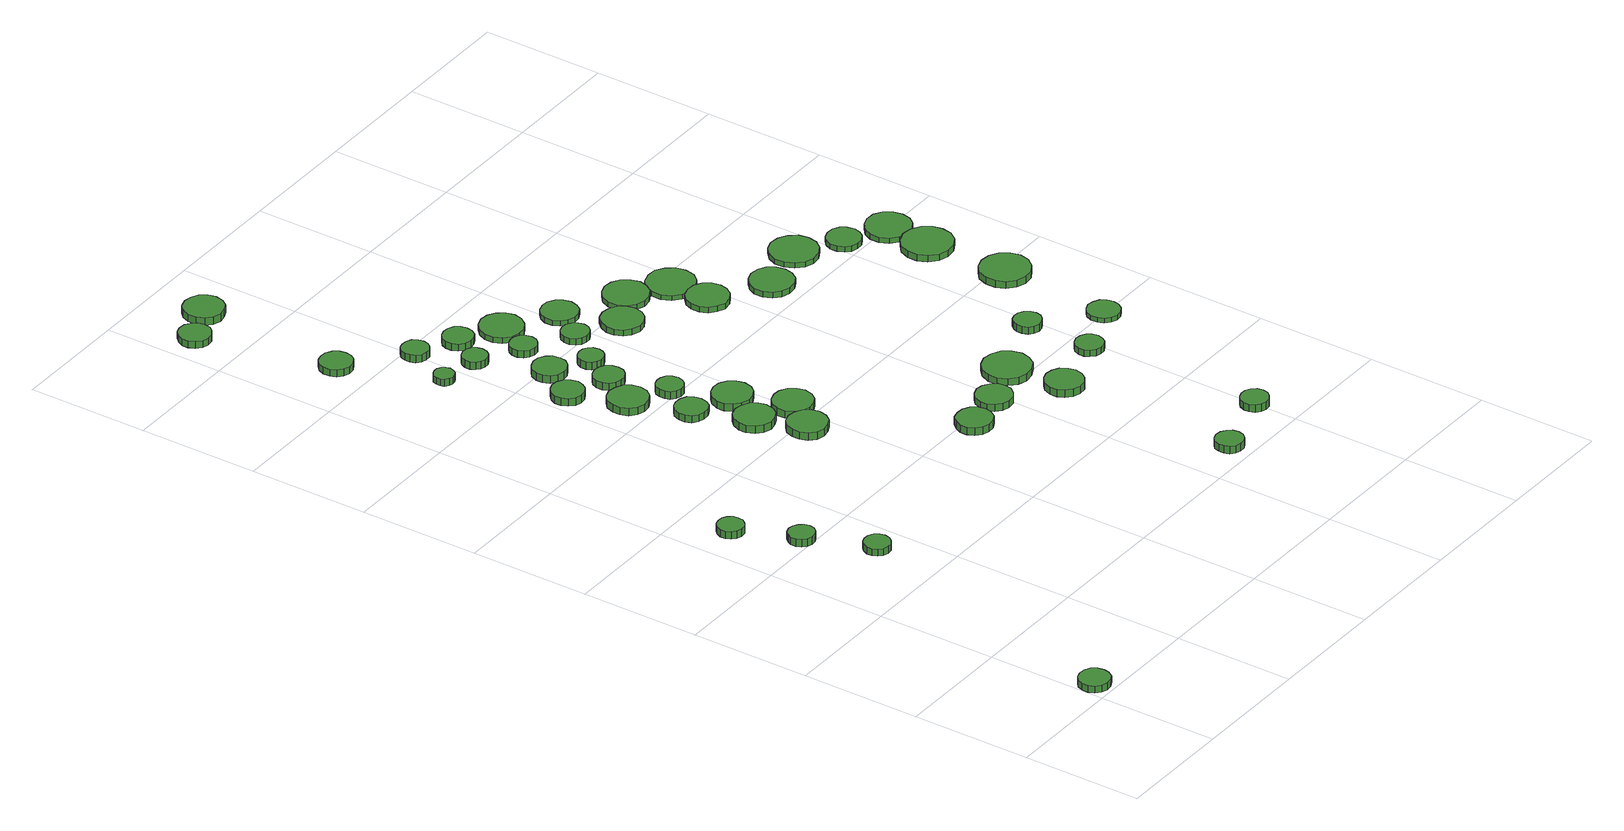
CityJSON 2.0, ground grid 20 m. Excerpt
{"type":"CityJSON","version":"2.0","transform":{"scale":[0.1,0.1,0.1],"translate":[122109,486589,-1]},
"CityObjects":{
"tree1":{"type":"SolitaryVegetationObject","attributes":{"function":"something"},"geometry":[{"type":"MultiSurface","lod":"1","boundaries":[[[0,1,2,3,4,5,6,7,8,9,10,11,12,13,14]],[[15,16,17,18,19,20,21,22,23,24,25,26,27,28,29]],[[0,29,28,1]],[[1,28,27,2]],[[2,27,26,3]],[[3,26,25,4]],[[4,25,24,5]],[[5,24,23,6]],[[6,23,22,7]],[[7,22,21,8]],[[8,21,20,9]],[[9,20,19,10]],[[10,19,18,11]],[[11,18,17,12]],[[12,17,16,13]],[[13,16,15,14]],[[14,15,29,0]]]}]},
"tree2":{"type":"SolitaryVegetationObject","attributes":{"function":"something"},"geometry":[{"type":"MultiSurface","lod":"1","boundaries":[[[30,31,32,33,34,35,36,37,38,39,40,41,42,43,44]],[[45,46,47,48,49,50,51,52,53,54,55,56,57,58,59]],[[30,59,58,31]],[[31,58,57,32]],[[32,57,56,33]],[[33,56,55,34]],[[34,55,54,35]],[[35,54,53,36]],[[36,53,52,37]],[[37,52,51,38]],[[38,51,50,39]],[[39,50,49,40]],[[40,49,48,41]],[[41,48,47,42]],[[42,47,46,43]],[[43,46,45,44]],[[44,45,59,30]]]}]},
"tree3":{"type":"SolitaryVegetationObject","attributes":{"function":"something"},"geometry":[{"type":"MultiSurface","lod":"1","boundaries":[[[60,61,62,63,64,65,66,67,68,69,70,71,72,73,74]],[[75,76,77,78,79,80,81,82,83,84,85,86,87,88,89]],[[60,89,88,61]],[[61,88,87,62]],[[62,87,86,63]],[[63,86,85,64]],[[64,85,84,65]],[[65,84,83,66]],[[66,83,82,67]],[[67,82,81,68]],[[68,81,80,69]],[[69,80,79,70]],[[70,79,78,71]],[[71,78,77,72]],[[72,77,76,73]],[[73,76,75,74]],[[74,75,89,60]]]}]},
"tree4":{"type":"SolitaryVegetationObject","attributes":{"function":"something"},"geometry":[{"type":"MultiSurface","lod":"1","boundaries":[[[90,91,92,93,94,95,96,97,98,99,100,101,102,103,104]],[[105,106,107,108,109,110,111,112,113,114,115,116,117,118,119]],[[90,119,118,91]],[[91,118,117,92]],[[92,117,116,93]],[[93,116,115,94]],[[94,115,114,95]],[[95,114,113,96]],[[96,113,112,97]],[[97,112,111,98]],[[98,111,110,99]],[[99,110,109,100]],[[100,109,108,101]],[[101,108,107,102]],[[102,107,106,103]],[[103,106,105,104]],[[104,105,119,90]]]}]},
"tree5":{"type":"SolitaryVegetationObject","attributes":{"function":"something"},"geometry":[{"type":"MultiSurface","lod":"1","boundaries":[[[120,121,122,123,124,125,126,127,128,129,130,131,132,133,134]],[[135,136,137,138,139,140,141,142,143,144,145,146,147,148,149]],[[120,149,148,121]],[[121,148,147,122]],[[122,147,146,123]],[[123,146,145,124]],[[124,145,144,125]],[[125,144,143,126]],[[126,143,142,127]],[[127,142,141,128]],[[128,141,140,129]],[[129,140,139,130]],[[130,139,138,131]],[[131,138,137,132]],[[132,137,136,133]],[[133,136,135,134]],[[134,135,149,120]]]}]},
"tree6":{"type":"SolitaryVegetationObject","attributes":{"function":"something"},"geometry":[{"type":"MultiSurface","lod":"1","boundaries":[[[150,151,152,153,154,155,156,157,158,159,160,161,162,163,164]],[[165,166,167,168,169,170,171,172,173,174,175,176,177,178,179]],[[150,179,178,151]],[[151,178,177,152]],[[152,177,176,153]],[[153,176,175,154]],[[154,175,174,155]],[[155,174,173,156]],[[156,173,172,157]],[[157,172,171,158]],[[158,171,170,159]],[[159,170,169,160]],[[160,169,168,161]],[[161,168,167,162]],[[162,167,166,163]],[[163,166,165,164]],[[164,165,179,150]]]}]},
"tree7":{"type":"SolitaryVegetationObject","attributes":{"function":"something"},"geometry":[{"type":"MultiSurface","lod":"1","boundaries":[[[180,181,182,183,184,185,186,187,188,189,190,191,192,193,194]],[[195,196,197,198,199,200,201,202,203,204,205,206,207,208,209]],[[180,209,208,181]],[[181,208,207,182]],[[182,207,206,183]],[[183,206,205,184]],[[184,205,204,185]],[[185,204,203,186]],[[186,203,202,187]],[[187,202,201,188]],[[188,201,200,189]],[[189,200,199,190]],[[190,199,198,191]],[[191,198,197,192]],[[192,197,196,193]],[[193,196,195,194]],[[194,195,209,180]]]}]},
"tree8":{"type":"SolitaryVegetationObject","attributes":{"function":"something"},"geometry":[{"type":"MultiSurface","lod":"1","boundaries":[[[210,211,212,213,214,215,216,217,218,219,220,221,222,223,224]],[[225,226,227,228,229,230,231,232,233,234,235,236,237,238,239]],[[210,239,238,211]],[[211,238,237,212]],[[212,237,236,213]],[[213,236,235,214]],[[214,235,234,215]],[[215,234,233,216]],[[216,233,232,217]],[[217,232,231,218]],[[218,231,230,219]],[[219,230,229,220]],[[220,229,228,221]],[[221,228,227,222]],[[222,227,226,223]],[[223,226,225,224]],[[224,225,239,210]]]}]},
"tree9":{"type":"SolitaryVegetationObject","attributes":{"function":"something"},"geometry":[{"type":"MultiSurface","lod":"1","boundaries":[[[240,241,242,243,244,245,246,247,248,249,250,251,252,253,254]],[[255,256,257,258,259,260,261,262,263,264,265,266,267,268,269]],[[240,269,268,241]],[[241,268,267,242]],[[242,267,266,243]],[[243,266,265,244]],[[244,265,264,245]],[[245,264,263,246]],[[246,263,262,247]],[[247,262,261,248]],[[248,261,260,249]],[[249,260,259,250]],[[250,259,258,251]],[[251,258,257,252]],[[252,257,256,253]],[[253,256,255,254]],[[254,255,269,240]]]}]},
"tree10":{"type":"SolitaryVegetationObject","attributes":{"function":"something"},"geometry":[{"type":"MultiSurface","lod":"1","boundaries":[[[270,271,272,273,274,275,276,277,278,279,280,281,282,283,284]],[[285,286,287,288,289,290,291,292,293,294,295,296,297,298,299]],[[270,299,298,271]],[[271,298,297,272]],[[272,297,296,273]],[[273,296,295,274]],[[274,295,294,275]],[[275,294,293,276]],[[276,293,292,277]],[[277,292,291,278]],[[278,291,290,279]],[[279,290,289,280]],[[280,289,288,281]],[[281,288,287,282]],[[282,287,286,283]],[[283,286,285,284]],[[284,285,299,270]]]}]},
"tree11":{"type":"SolitaryVegetationObject","attributes":{"function":"something"},"geometry":[{"type":"MultiSurface","lod":"1","boundaries":[[[300,301,302,303,304,305,306,307,308,309,310,311,312,313,314]],[[315,316,317,318,319,320,321,322,323,324,325,326,327,328,329]],[[300,329,328,301]],[[301,328,327,302]],[[302,327,326,303]],[[303,326,325,304]],[[304,325,324,305]],[[305,324,323,306]],[[306,323,322,307]],[[307,322,321,308]],[[308,321,320,309]],[[309,320,319,310]],[[310,319,318,311]],[[311,318,317,312]],[[312,317,316,313]],[[313,316,315,314]],[[314,315,329,300]]]}]},
"tree12":{"type":"SolitaryVegetationObject","attributes":{"function":"something"},"geometry":[{"type":"MultiSurface","lod":"1","boundaries":[[[330,331,332,333,334,335,336,337,338,339,340,341,342,343,344]],[[345,346,347,348,349,350,351,352,353,354,355,356,357,358,359]],[[330,359,358,331]],[[331,358,357,332]],[[332,357,356,333]],[[333,356,355,334]],[[334,355,354,335]],[[335,354,353,336]],[[336,353,352,337]],[[337,352,351,338]],[[338,351,350,339]],[[339,350,349,340]],[[340,349,348,341]],[[341,348,347,342]],[[342,347,346,343]],[[343,346,345,344]],[[344,345,359,330]]]}]},
"tree13":{"type":"SolitaryVegetationObject","attributes":{"function":"something"},"geometry":[{"type":"MultiSurface","lod":"1","boundaries":[[[360,361,362,363,364,365,366,367,368,369,370,371,372,373,374]],[[375,376,377,378,379,380,381,382,383,384,385,386,387,388,389]],[[360,389,388,361]],[[361,388,387,362]],[[362,387,386,363]],[[363,386,385,364]],[[364,385,384,365]],[[365,384,383,366]],[[366,383,382,367]],[[367,382,381,368]],[[368,381,380,369]],[[369,380,379,370]],[[370,379,378,371]],[[371,378,377,372]],[[372,377,376,373]],[[373,376,375,374]],[[374,375,389,360]]]}]},
"tree14":{"type":"SolitaryVegetationObject","attributes":{"function":"something"},"geometry":[{"type":"MultiSurface","lod":"1","boundaries":[[[390,391,392,393,394,395,396,397,398,399,400,401,402,403,404]],[[405,406,407,408,409,410,411,412,413,414,415,416,417,418,419]],[[390,419,418,391]],[[391,418,417,392]],[[392,417,416,393]],[[393,416,415,394]],[[394,415,414,395]],[[395,414,413,396]],[[396,413,412,397]],[[397,412,411,398]],[[398,411,410,399]],[[399,410,409,400]],[[400,409,408,401]],[[401,408,407,402]],[[402,407,406,403]],[[403,406,405,404]],[[404,405,419,390]]]}]},
"tree15":{"type":"SolitaryVegetationObject","attributes":{"function":"something"},"geometry":[{"type":"MultiSurface","lod":"1","boundaries":[[[420,421,422,423,424,425,426,427,428,429,430,431,432,433,434]],[[435,436,437,438,439,440,441,442,443,444,445,446,447,448,449]],[[420,449,448,421]],[[421,448,447,422]],[[422,447,446,423]],[[423,446,445,424]],[[424,445,444,425]],[[425,444,443,426]],[[426,443,442,427]],[[427,442,441,428]],[[428,441,440,429]],[[429,440,439,430]],[[430,439,438,431]],[[431,438,437,432]],[[432,437,436,433]],[[433,436,435,434]],[[434,435,449,420]]]}]},
"tree16":{"type":"SolitaryVegetationObject","attributes":{"function":"something"},"geometry":[{"type":"MultiSurface","lod":"1","boundaries":[[[450,451,452,453,454,455,456,457,458,459,460,461,462,463,464]],[[465,466,467,468,469,470,471,472,473,474,475,476,477,478,479]],[[450,479,478,451]],[[451,478,477,452]],[[452,477,476,453]],[[453,476,475,454]],[[454,475,474,455]],[[455,474,473,456]],[[456,473,472,457]],[[457,472,471,458]],[[458,471,470,459]],[[459,470,469,460]],[[460,469,468,461]],[[461,468,467,462]],[[462,467,466,463]],[[463,466,465,464]],[[464,465,479,450]]]}]},
"tree17":{"type":"SolitaryVegetationObject","attributes":{"function":"something"},"geometry":[{"type":"MultiSurface","lod":"1","boundaries":[[[480,481,482,483,484,485,486,487,488,489,490,491,492,493,494]],[[495,496,497,498,499,500,501,502,503,504,505,506,507,508,509]],[[480,509,508,481]],[[481,508,507,482]],[[482,507,506,483]],[[483,506,505,484]],[[484,505,504,485]],[[485,504,503,486]],[[486,503,502,487]],[[487,502,501,488]],[[488,501,500,489]],[[489,500,499,490]],[[490,499,498,491]],[[491,498,497,492]],[[492,497,496,493]],[[493,496,495,494]],[[494,495,509,480]]]}]},
"tree18":{"type":"SolitaryVegetationObject","attributes":{"function":"something"},"geometry":[{"type":"MultiSurface","lod":"1","boundaries":[[[510,511,512,513,514,515,516,517,518,519,520,521,522,523,524]],[[525,526,527,528,529,530,531,532,533,534,535,536,537,538,539]],[[510,539,538,511]],[[511,538,537,512]],[[512,537,536,513]],[[513,536,535,514]],[[514,535,534,515]],[[515,534,533,516]],[[516,533,532,517]],[[517,532,531,518]],[[518,531,530,519]],[[519,530,529,520]],[[520,529,528,521]],[[521,528,527,522]],[[522,527,526,523]],[[523,526,525,524]],[[524,525,539,510]]]}]},
"tree19":{"type":"SolitaryVegetationObject","attributes":{"function":"something"},"geometry":[{"type":"MultiSurface","lod":"1","boundaries":[[[540,541,542,543,544,545,546,547,548,549,550,551,552,553,554]],[[555,556,557,558,559,560,561,562,563,564,565,566,567,568,569]],[[540,569,568,541]],[[541,568,567,542]],[[542,567,566,543]],[[543,566,565,544]],[[544,565,564,545]],[[545,564,563,546]],[[546,563,562,547]],[[547,562,561,548]],[[548,561,560,549]],[[549,560,559,550]],[[550,559,558,551]],[[551,558,557,552]],[[552,557,556,553]],[[553,556,555,554]],[[554,555,569,540]]]}]},
"tree20":{"type":"SolitaryVegetationObject","attributes":{"function":"something"},"geometry":[{"type":"MultiSurface","lod":"1","boundaries":[[[570,571,572,573,574,575,576,577,578,579,580,581,582,583,584]],[[585,586,587,588,589,590,591,592,593,594,595,596,597,598,599]],[[570,599,598,571]],[[571,598,597,572]],[[572,597,596,573]],[[573,596,595,574]],[[574,595,594,575]],[[575,594,593,576]],[[576,593,592,577]],[[577,592,591,578]],[[578,591,590,579]],[[579,590,589,580]],[[580,589,588,581]],[[581,588,587,582]],[[582,587,586,583]],[[583,586,585,584]],[[584,585,599,570]]]}]},
"tree21":{"type":"SolitaryVegetationObject","attributes":{"function":"something"},"geometry":[{"type":"MultiSurface","lod":"1","boundaries":[[[600,601,602,603,604,605,606,607,608,609,610,611,612,613,614]],[[615,616,617,618,619,620,621,622,623,624,625,626,627,628,629]],[[600,629,628,601]],[[601,628,627,602]],[[602,627,626,603]],[[603,626,625,604]],[[604,625,624,605]],[[605,624,623,606]],[[606,623,622,607]],[[607,622,621,608]],[[608,621,620,609]],[[609,620,619,610]],[[610,619,618,611]],[[611,618,617,612]],[[612,617,616,613]],[[613,616,615,614]],[[614,615,629,600]]]}]},
"tree22":{"type":"SolitaryVegetationObject","attributes":{"function":"something"},"geometry":[{"type":"MultiSurface","lod":"1","boundaries":[[[630,631,632,633,634,635,636,637,638,639,640,641,642,643,644]],[[645,646,647,648,649,650,651,652,653,654,655,656,657,658,659]],[[630,659,658,631]],[[631,658,657,632]],[[632,657,656,633]],[[633,656,655,634]],[[634,655,654,635]],[[635,654,653,636]],[[636,653,652,637]],[[637,652,651,638]],[[638,651,650,639]],[[639,650,649,640]],[[640,649,648,641]],[[641,648,647,642]],[[642,647,646,643]],[[643,646,645,644]],[[644,645,659,630]]]}]},
"tree23":{"type":"SolitaryVegetationObject","attributes":{"function":"something"},"geometry":[{"type":"MultiSurface","lod":"1","boundaries":[[[660,661,662,663,664,665,666,667,668,669,670,671,672,673,674]],[[675,676,677,678,679,680,681,682,683,684,685,686,687,688,689]],[[660,689,688,661]],[[661,688,687,662]],[[662,687,686,663]],[[663,686,685,664]],[[664,685,684,665]],[[665,684,683,666]],[[666,683,682,667]],[[667,682,681,668]],[[668,681,680,669]],[[669,680,679,670]],[[670,679,678,671]],[[671,678,677,672]],[[672,677,676,673]],[[673,676,675,674]],[[674,675,689,660]]]}]},
"tree24":{"type":"SolitaryVegetationObject","attributes":{"function":"something"},"geometry":[{"type":"MultiSurface","lod":"1","boundaries":[[[690,691,692,693,694,695,696,697,698,699,700,701,702,703,704]],[[705,706,707,708,709,710,711,712,713,714,715,716,717,718,719]],[[690,719,718,691]],[[691,718,717,692]],[[692,717,716,693]],[[693,716,715,694]],[[694,715,714,695]],[[695,714,713,696]],[[696,713,712,697]],[[697,712,711,698]],[[698,711,710,699]],[[699,710,709,700]],[[700,709,708,701]],[[701,708,707,702]],[[702,707,706,703]],[[703,706,705,704]],[[704,705,719,690]]]}]},
"tree25":{"type":"SolitaryVegetationObject","attributes":{"function":"something"},"geometry":[{"type":"MultiSurface","lod":"1","boundaries":[[[720,721,722,723,724,725,726,727,728,729,730,731,732,733,734]],[[735,736,737,738,739,740,741,742,743,744,745,746,747,748,749]],[[720,749,748,721]],[[721,748,747,722]],[[722,747,746,723]],[[723,746,745,724]],[[724,745,744,725]],[[725,744,743,726]],[[726,743,742,727]],[[727,742,741,728]],[[728,741,740,729]],[[729,740,739,730]],[[730,739,738,731]],[[731,738,737,732]],[[732,737,736,733]],[[733,736,735,734]],[[734,735,749,720]]]}]},
"tree26":{"type":"SolitaryVegetationObject","attributes":{"function":"something"},"geometry":[{"type":"MultiSurface","lod":"1","boundaries":[[[750,751,752,753,754,755,756,757,758,759,760,761,762,763,764]],[[765,766,767,768,769,770,771,772,773,774,775,776,777,778,779]],[[750,779,778,751]],[[751,778,777,752]],[[752,777,776,753]],[[753,776,775,754]],[[754,775,774,755]],[[755,774,773,756]],[[756,773,772,757]],[[757,772,771,758]],[[758,771,770,759]],[[759,770,769,760]],[[760,769,768,761]],[[761,768,767,762]],[[762,767,766,763]],[[763,766,765,764]],[[764,765,779,750]]]}]},
"tree27":{"type":"SolitaryVegetationObject","attributes":{"function":"something"},"geometry":[{"type":"MultiSurface","lod":"1","boundaries":[[[780,781,782,783,784,785,786,787,788,789,790,791,792,793,794]],[[795,796,797,798,799,800,801,802,803,804,805,806,807,808,809]],[[780,809,808,781]],[[781,808,807,782]],[[782,807,806,783]],[[783,806,805,784]],[[784,805,804,785]],[[785,804,803,786]],[[786,803,802,787]],[[787,802,801,788]],[[788,801,800,789]],[[789,800,799,790]],[[790,799,798,791]],[[791,798,797,792]],[[792,797,796,793]],[[793,796,795,794]],[[794,795,809,780]]]}]},
"tree28":{"type":"SolitaryVegetationObject","attributes":{"function":"something"},"geometry":[{"type":"MultiSurface","lod":"1","boundaries":[[[810,811,812,813,814,815,816,817,818,819,820,821,822,823,824]],[[825,826,827,828,829,830,831,832,833,834,835,836,837,838,839]],[[810,839,838,811]],[[811,838,837,812]],[[812,837,836,813]],[[813,836,835,814]],[[814,835,834,815]],[[815,834,833,816]],[[816,833,832,817]],[[817,832,831,818]],[[818,831,830,819]],[[819,830,829,820]],[[820,829,828,821]],[[821,828,827,822]],[[822,827,826,823]],[[823,826,825,824]],[[824,825,839,810]]]}]},
"tree29":{"type":"SolitaryVegetationObject","attributes":{"function":"something"},"geometry":[{"type":"MultiSurface","lod":"1","boundaries":[[[840,841,842,843,844,845,846,847,848,849,850,851,852,853,854]],[[855,856,857,858,859,860,861,862,863,864,865,866,867,868,869]],[[840,869,868,841]],[[841,868,867,842]],[[842,867,866,843]],[[843,866,865,844]],[[844,865,864,845]],[[845,864,863,846]],[[846,863,862,847]],[[847,862,861,848]],[[848,861,860,849]],[[849,860,859,850]],[[850,859,858,851]],[[851,858,857,852]],[[852,857,856,853]],[[853,856,855,854]],[[854,855,869,840]]]}]},
"tree30":{"type":"SolitaryVegetationObject","attributes":{"function":"something"},"geometry":[{"type":"MultiSurface","lod":"1","boundaries":[[[870,871,872,873,874,875,876,877,878,879,880,881,882,883,884]],[[885,886,887,888,889,890,891,892,893,894,895,896,897,898,899]],[[870,899,898,871]],[[871,898,897,872]],[[872,897,896,873]],[[873,896,895,874]],[[874,895,894,875]],[[875,894,893,876]],[[876,893,892,877]],[[877,892,891,878]],[[878,891,890,879]],[[879,890,889,880]],[[880,889,888,881]],[[881,888,887,882]],[[882,887,886,883]],[[883,886,885,884]],[[884,885,899,870]]]}]},
"tree31":{"type":"SolitaryVegetationObject","attributes":{"function":"something"},"geometry":[{"type":"MultiSurface","lod":"1","boundaries":[[[900,901,902,903,904,905,906,907,908,909,910,911,912,913,914]],[[915,916,917,918,919,920,921,922,923,924,925,926,927,928,929]],[[900,929,928,901]],[[901,928,927,902]],[[902,927,926,903]],[[903,926,925,904]],[[904,925,924,905]],[[905,924,923,906]],[[906,923,922,907]],[[907,922,921,908]],[[908,921,920,909]],[[909,920,919,910]],[[910,919,918,911]],[[911,918,917,912]],[[912,917,916,913]],[[913,916,915,914]],[[914,915,929,900]]]}]},
"tree32":{"type":"SolitaryVegetationObject","attributes":{"function":"something"},"geometry":[{"type":"MultiSurface","lod":"1","boundaries":[[[930,931,932,933,934,935,936,937,938,939,940,941,942,943,944]],[[945,946,947,948,949,950,951,952,953,954,955,956,957,958,959]],[[930,959,958,931]],[[931,958,957,932]],[[932,957,956,933]],[[933,956,955,934]],[[934,955,954,935]],[[935,954,953,936]],[[936,953,952,937]],[[937,952,951,938]],[[938,951,950,939]],[[939,950,949,940]],[[940,949,948,941]],[[941,948,947,942]],[[942,947,946,943]],[[943,946,945,944]],[[944,945,959,930]]]}]},
"tree33":{"type":"SolitaryVegetationObject","attributes":{"function":"something"},"geometry":[{"type":"MultiSurface","lod":"1","boundaries":[[[960,961,962,963,964,965,966,967,968,969,970,971,972,973,974]],[[975,976,977,978,979,980,981,982,983,984,985,986,987,988,989]],[[960,989,988,961]],[[961,988,987,962]],[[962,987,986,963]],[[963,986,985,964]],[[964,985,984,965]],[[965,984,983,966]],[[966,983,982,967]],[[967,982,981,968]],[[968,981,980,969]],[[969,980,979,970]],[[970,979,978,971]],[[971,978,977,972]],[[972,977,976,973]],[[973,976,975,974]],[[974,975,989,960]]]}]},
"tree34":{"type":"SolitaryVegetationObject","attributes":{"function":"something"},"geometry":[{"type":"MultiSurface","lod":"1","boundaries":[[[990,991,992,993,994,995,996,997,998,999,1000,1001,1002,1003,1004]],[[1005,1006,1007,1008,1009,1010,1011,1012,1013,1014,1015,1016,1017,1018,1019]],[[990,1019,1018,991]],[[991,1018,1017,992]],[[992,1017,1016,993]],[[993,1016,1015,994]],[[994,1015,1014,995]],[[995,1014,1013,996]],[[996,1013,1012,997]],[[997,1012,1011,998]],[[998,1011,1010,999]],[[999,1010,1009,1000]],[[1000,1009,1008,1001]],[[1001,1008,1007,1002]],[[1002,1007,1006,1003]],[[1003,1006,1005,1004]],[[1004,1005,1019,990]]]}]},
"tree35":{"type":"SolitaryVegetationObject","attributes":{"function":"something"},"geometry":[{"type":"MultiSurface","lod":"1","boundaries":[[[1020,1021,1022,1023,1024,1025,1026,1027,1028,1029,1030,1031,1032,1033,1034]],[[1035,1036,1037,1038,1039,1040,1041,1042,1043,1044,1045,1046,1047,1048,1049]],[[1020,1049,1048,1021]],[[1021,1048,1047,1022]],[[1022,1047,1046,1023]],[[1023,1046,1045,1024]],[[1024,1045,1044,1025]],[[1025,1044,1043,1026]],[[1026,1043,1042,1027]],[[1027,1042,1041,1028]],[[1028,1041,1040,1029]],[[1029,1040,1039,1030]],[[1030,1039,1038,1031]],[[1031,1038,1037,1032]],[[1032,1037,1036,1033]],[[1033,1036,1035,1034]],[[1034,1035,1049,1020]]]}]},
"tree36":{"type":"SolitaryVegetationObject","attributes":{"function":"something"},"geometry":[{"type":"MultiSurface","lod":"1","boundaries":[[[1050,1051,1052,1053,1054,1055,1056,1057,1058,1059,1060,1061,1062,1063,1064]],[[1065,1066,1067,1068,1069,1070,1071,1072,1073,1074,1075,1076,1077,1078,1079]],[[1050,1079,1078,1051]],[[1051,1078,1077,1052]],[[1052,1077,1076,1053]],[[1053,1076,1075,1054]],[[1054,1075,1074,1055]],[[1055,1074,1073,1056]],[[1056,1073,1072,1057]],[[1057,1072,1071,1058]],[[1058,1071,1070,1059]],[[1059,1070,1069,1060]],[[1060,1069,1068,1061]],[[1061,1068,1067,1062]],[[1062,1067,1066,1063]],[[1063,1066,1065,1064]],[[1064,1065,1079,1050]]]}]},
"tree37":{"type":"SolitaryVegetationObject","attributes":{"function":"something"},"geometry":[{"type":"MultiSurface","lod":"1","boundaries":[[[1080,1081,1082,1083,1084,1085,1086,1087,1088,1089,1090,1091,1092,1093,1094]],[[1095,1096,1097,1098,1099,1100,1101,1102,1103,1104,1105,1106,1107,1108,1109]],[[1080,1109,1108,1081]],[[1081,1108,1107,1082]],[[1082,1107,1106,1083]],[[1083,1106,1105,1084]],[[1084,1105,1104,1085]],[[1085,1104,1103,1086]],[[1086,1103,1102,1087]],[[1087,1102,1101,1088]],[[1088,1101,1100,1089]],[[1089,1100,1099,1090]],[[1090,1099,1098,1091]],[[1091,1098,1097,1092]],[[1092,1097,1096,1093]],[[1093,1096,1095,1094]],[[1094,1095,1109,1080]]]}]},
"tree38":{"type":"SolitaryVegetationObject","attributes":{"function":"something"},"geometry":[{"type":"MultiSurface","lod":"1","boundaries":[[[1110,1111,1112,1113,1114,1115,1116,1117,1118,1119,1120,1121,1122,1123,1124]],[[1125,1126,1127,1128,1129,1130,1131,1132,1133,1134,1135,1136,1137,1138,1139]],[[1110,1139,1138,1111]],[[1111,1138,1137,1112]],[[1112,1137,1136,1113]],[[1113,1136,1135,1114]],[[1114,1135,1134,1115]],[[1115,1134,1133,1116]],[[1116,1133,1132,1117]],[[1117,1132,1131,1118]],[[1118,1131,1130,1119]],[[1119,1130,1129,1120]],[[1120,1129,1128,1121]],[[1121,1128,1127,1122]],[[1122,1127,1126,1123]],[[1123,1126,1125,1124]],[[1124,1125,1139,1110]]]}]},
"tree39":{"type":"SolitaryVegetationObject","attributes":{"function":"something"},"geometry":[{"type":"MultiSurface","lod":"1","boundaries":[[[1140,1141,1142,1143,1144,1145,1146,1147,1148,1149,1150,1151,1152,1153,1154]],[[1155,1156,1157,1158,1159,1160,1161,1162,1163,1164,1165,1166,1167,1168,1169]],[[1140,1169,1168,1141]],[[1141,1168,1167,1142]],[[1142,1167,1166,1143]],[[1143,1166,1165,1144]],[[1144,1165,1164,1145]],[[1145,1164,1163,1146]],[[1146,1163,1162,1147]],[[1147,1162,1161,1148]],[[1148,1161,1160,1149]],[[1149,1160,1159,1150]],[[1150,1159,1158,1151]],[[1151,1158,1157,1152]],[[1152,1157,1156,1153]],[[1153,1156,1155,1154]],[[1154,1155,1169,1140]]]}]},
"tree40":{"type":"SolitaryVegetationObject","attributes":{"function":"something"},"geometry":[{"type":"MultiSurface","lod":"1","boundaries":[[[1170,1171,1172,1173,1174,1175,1176,1177,1178,1179,1180,1181,1182,1183,1184]],[[1185,1186,1187,1188,1189,1190,1191,1192,1193,1194,1195,1196,1197,1198,1199]],[[1170,1199,1198,1171]],[[1171,1198,1197,1172]],[[1172,1197,1196,1173]],[[1173,1196,1195,1174]],[[1174,1195,1194,1175]],[[1175,1194,1193,1176]],[[1176,1193,1192,1177]],[[1177,1192,1191,1178]],[[1178,1191,1190,1179]],[[1179,1190,1189,1180]],[[1180,1189,1188,1181]],[[1181,1188,1187,1182]],[[1182,1187,1186,1183]],[[1183,1186,1185,1184]],[[1184,1185,1199,1170]]]}]},
"tree41":{"type":"SolitaryVegetationObject","attributes":{"function":"something"},"geometry":[{"type":"MultiSurface","lod":"1","boundaries":[[[1200,1201,1202,1203,1204,1205,1206,1207,1208,1209,1210,1211,1212,1213,1214]],[[1215,1216,1217,1218,1219,1220,1221,1222,1223,1224,1225,1226,1227,1228,1229]],[[1200,1229,1228,1201]],[[1201,1228,1227,1202]],[[1202,1227,1226,1203]],[[1203,1226,1225,1204]],[[1204,1225,1224,1205]],[[1205,1224,1223,1206]],[[1206,1223,1222,1207]],[[1207,1222,1221,1208]],[[1208,1221,1220,1209]],[[1209,1220,1219,1210]],[[1210,1219,1218,1211]],[[1211,1218,1217,1212]],[[1212,1217,1216,1213]],[[1213,1216,1215,1214]],[[1214,1215,1229,1200]]]}]},
"tree42":{"type":"SolitaryVegetationObject","attributes":{"function":"something"},"geometry":[{"type":"MultiSurface","lod":"1","boundaries":[[[1230,1231,1232,1233,1234,1235,1236,1237,1238,1239,1240,1241,1242,1243,1244]],[[1245,1246,1247,1248,1249,1250,1251,1252,1253,1254,1255,1256,1257,1258,1259]],[[1230,1259,1258,1231]],[[1231,1258,1257,1232]],[[1232,1257,1256,1233]],[[1233,1256,1255,1234]],[[1234,1255,1254,1235]],[[1235,1254,1253,1236]],[[1236,1253,1252,1237]],[[1237,1252,1251,1238]],[[1238,1251,1250,1239]],[[1239,1250,1249,1240]],[[1240,1249,1248,1241]],[[1241,1248,1247,1242]],[[1242,1247,1246,1243]],[[1243,1246,1245,1244]],[[1244,1245,1259,1230]]]}]},
"tree43":{"type":"SolitaryVegetationObject","attributes":{"function":"something"},"geometry":[{"type":"MultiSurface","lod":"1","boundaries":[[[1260,1261,1262,1263,1264,1265,1266,1267,1268,1269,1270,1271,1272,1273,1274]],[[1275,1276,1277,1278,1279,1280,1281,1282,1283,1284,1285,1286,1287,1288,1289]],[[1260,1289,1288,1261]],[[1261,1288,1287,1262]],[[1262,1287,1286,1263]],[[1263,1286,1285,1264]],[[1264,1285,1284,1265]],[[1265,1284,1283,1266]],[[1266,1283,1282,1267]],[[1267,1282,1281,1268]],[[1268,1281,1280,1269]],[[1269,1280,1279,1270]],[[1270,1279,1278,1271]],[[1271,1278,1277,1272]],[[1272,1277,1276,1273]],[[1273,1276,1275,1274]],[[1274,1275,1289,1260]]]}]},
"tree44":{"type":"SolitaryVegetationObject","attributes":{"function":"something"},"geometry":[{"type":"MultiSurface","lod":"1","boundaries":[[[1290,1291,1292,1293,1294,1295,1296,1297,1298,1299,1300,1301,1302,1303,1304]],[[1305,1306,1307,1308,1309,1310,1311,1312,1313,1314,1315,1316,1317,1318,1319]],[[1290,1319,1318,1291]],[[1291,1318,1317,1292]],[[1292,1317,1316,1293]],[[1293,1316,1315,1294]],[[1294,1315,1314,1295]],[[1295,1314,1313,1296]],[[1296,1313,1312,1297]],[[1297,1312,1311,1298]],[[1298,1311,1310,1299]],[[1299,1310,1309,1300]],[[1300,1309,1308,1301]],[[1301,1308,1307,1302]],[[1302,1307,1306,1303]],[[1303,1306,1305,1304]],[[1304,1305,1319,1290]]]}]},
"tree45":{"type":"SolitaryVegetationObject","attributes":{"function":"something"},"geometry":[{"type":"MultiSurface","lod":"1","boundaries":[[[1320,1321,1322,1323,1324,1325,1326,1327,1328,1329,1330,1331,1332,1333,1334]],[[1335,1336,1337,1338,1339,1340,1341,1342,1343,1344,1345,1346,1347,1348,1349]],[[1320,1349,1348,1321]],[[1321,1348,1347,1322]],[[1322,1347,1346,1323]],[[1323,1346,1345,1324]],[[1324,1345,1344,1325]],[[1325,1344,1343,1326]],[[1326,1343,1342,1327]],[[1327,1342,1341,1328]],[[1328,1341,1340,1329]],[[1329,1340,1339,1330]],[[1330,1339,1338,1331]],[[1331,1338,1337,1332]],[[1332,1337,1336,1333]],[[1333,1336,1335,1334]],[[1334,1335,1349,1320]]]}]}
},
"vertices":[
[52,32,18],[50,42,18],[44,51,18],[35,56,18],[24,57,18],[14,54,18],[6,47,18],[2,37,18],[2,27,18],[6,17,18],[14,10,18],[24,7,18],[35,8,18],[44,13,18],[50,22,18],[50,22,6],[44,13,6],[35,8,6],[24,7,6],[14,10,6],[6,17,6],[2,27,6],[2,37,6],[6,47,6],[14,54,6],[24,57,6],[35,56,6],[44,51,6],[50,42,6],[52,32,6],
[79,713,26],[78,722,26],[72,729,26],[65,733,26],[56,734,26],[47,731,26],[41,725,26],[37,717,26],[37,708,26],[41,700,26],[47,694,26],[56,691,26],[65,692,26],[72,697,26],[78,704,26],[78,704,13],[72,697,13],[65,692,13],[56,691,13],[47,694,13],[41,700,13],[37,708,13],[37,717,13],[41,725,13],[47,731,13],[56,734,13],[65,733,13],[72,729,13],[78,722,13],[79,713,13],
[118,610,29],[116,619,29],[110,626,29],[103,631,29],[94,632,29],[85,629,29],[79,623,29],[75,615,29],[75,606,29],[79,598,29],[85,592,29],[94,589,29],[103,590,29],[110,594,29],[116,601,29],[116,601,16],[110,594,16],[103,590,16],[94,589,16],[85,592,16],[79,598,16],[75,606,16],[75,615,16],[79,623,16],[85,629,16],[94,632,16],[103,631,16],[110,626,16],[116,619,16],[118,610,16],
[156,500,32],[154,508,32],[149,516,32],[141,520,32],[132,521,32],[123,518,32],[117,512,32],[113,504,32],[113,495,32],[117,487,32],[123,481,32],[132,478,32],[141,479,32],[149,484,32],[154,491,32],[154,491,20],[149,484,20],[141,479,20],[132,478,20],[123,481,20],[117,487,20],[113,495,20],[113,504,20],[117,512,20],[123,518,20],[132,521,20],[141,520,20],[149,516,20],[154,508,20],[156,500,20],
[123,1454,27],[121,1464,27],[115,1473,27],[105,1479,27],[94,1480,27],[84,1477,27],[75,1469,27],[71,1459,27],[71,1448,27],[75,1438,27],[84,1431,27],[94,1427,27],[105,1428,27],[115,1434,27],[121,1443,27],[121,1443,15],[115,1434,15],[105,1428,15],[94,1427,15],[84,1431,15],[75,1438,15],[71,1448,15],[71,1459,15],[75,1469,15],[84,1477,15],[94,1480,15],[105,1479,15],[115,1473,15],[121,1464,15],[123,1454,15],
[68,1672,27],[66,1683,27],[59,1691,27],[50,1697,27],[39,1698,27],[29,1695,27],[21,1687,27],[16,1677,27],[16,1667,27],[21,1657,27],[29,1649,27],[39,1646,27],[50,1647,27],[59,1653,27],[66,1661,27],[66,1661,15],[59,1653,15],[50,1647,15],[39,1646,15],[29,1649,15],[21,1657,15],[16,1667,15],[16,1677,15],[21,1687,15],[29,1695,15],[39,1698,15],[50,1697,15],[59,1691,15],[66,1683,15],[68,1672,15],
[177,1302,26],[175,1309,26],[171,1314,26],[165,1318,26],[158,1318,26],[152,1316,26],[146,1312,26],[144,1305,26],[144,1298,26],[146,1292,26],[152,1287,26],[158,1285,26],[165,1286,26],[171,1289,26],[175,1295,26],[175,1295,14],[171,1289,14],[165,1286,14],[158,1285,14],[152,1287,14],[146,1292,14],[144,1298,14],[144,1305,14],[146,1312,14],[152,1316,14],[158,1318,14],[165,1318,14],[171,1314,14],[175,1309,14],[177,1302,14],
[255,1124,26],[252,1135,26],[246,1144,26],[236,1150,26],[225,1151,26],[215,1147,26],[207,1140,26],[202,1130,26],[202,1119,26],[207,1109,26],[215,1101,26],[225,1098,26],[236,1099,26],[246,1105,26],[252,1114,26],[252,1114,13],[246,1105,13],[236,1099,13],[225,1098,13],[215,1101,13],[207,1109,13],[202,1119,13],[202,1130,13],[207,1140,13],[215,1147,13],[225,1151,13],[236,1150,13],[246,1144,13],[252,1135,13],[255,1124,13],
[295,1039,26],[292,1052,26],[284,1063,26],[272,1069,26],[259,1071,26],[246,1067,26],[236,1058,26],[231,1045,26],[231,1032,26],[236,1019,26],[246,1010,26],[259,1006,26],[272,1008,26],[284,1014,26],[292,1025,26],[292,1025,13],[284,1014,13],[272,1008,13],[259,1006,13],[246,1010,13],[236,1019,13],[231,1032,13],[231,1045,13],[236,1058,13],[246,1067,13],[259,1071,13],[272,1069,13],[284,1063,13],[292,1052,13],[295,1039,13],
[320,946,26],[318,957,26],[312,966,26],[302,971,26],[291,972,26],[281,969,26],[272,962,26],[268,951,26],[268,940,26],[272,930,26],[281,923,26],[291,920,26],[302,921,26],[312,926,26],[318,935,26],[318,935,14],[312,926,14],[302,921,14],[291,920,14],[281,923,14],[272,930,14],[268,940,14],[268,951,14],[272,962,14],[281,969,14],[291,972,14],[302,971,14],[312,966,14],[318,957,14],[320,946,14],
[360,855,27],[357,868,27],[349,879,27],[337,885,27],[324,887,27],[311,883,27],[301,874,27],[295,861,27],[295,848,27],[301,835,27],[311,826,27],[324,822,27],[337,824,27],[349,830,27],[357,841,27],[357,841,14],[349,830,14],[337,824,14],[324,822,14],[311,826,14],[301,835,14],[295,848,14],[295,861,14],[301,874,14],[311,883,14],[324,887,14],[337,885,14],[349,879,14],[357,868,14],[360,855,14],
[388,778,28],[385,791,28],[377,802,28],[365,808,28],[352,810,28],[339,806,28],[329,797,28],[324,784,28],[324,771,28],[329,758,28],[339,749,28],[352,745,28],[365,747,28],[377,753,28],[385,764,28],[385,764,15],[377,753,15],[365,747,15],[352,745,15],[339,749,15],[329,758,15],[324,771,15],[324,784,15],[329,797,15],[339,806,15],[352,810,15],[365,808,15],[377,802,15],[385,791,15],[388,778,15],
[219,1379,24],[217,1388,24],[212,1396,24],[204,1400,24],[195,1401,24],[186,1399,24],[179,1392,24],[176,1384,24],[176,1375,24],[179,1366,24],[186,1360,24],[195,1358,24],[204,1358,24],[212,1363,24],[217,1370,24],[217,1370,11],[212,1363,11],[204,1358,11],[195,1358,11],[186,1360,11],[179,1366,11],[176,1375,11],[176,1384,11],[179,1392,11],[186,1399,11],[195,1401,11],[204,1400,11],[212,1396,11],[217,1388,11],[219,1379,11],
[250,1294,25],[248,1302,25],[243,1309,25],[236,1313,25],[227,1314,25],[219,1311,25],[213,1306,25],[209,1298,25],[209,1289,25],[213,1281,25],[219,1276,25],[227,1273,25],[236,1274,25],[243,1278,25],[248,1285,25],[248,1285,12],[243,1278,12],[236,1274,12],[227,1273,12],[219,1276,12],[213,1281,12],[209,1289,12],[209,1298,12],[213,1306,12],[219,1311,12],[227,1314,12],[236,1313,12],[243,1309,12],[248,1302,12],[250,1294,12],
[140,1701,28],[137,1714,28],[129,1725,28],[117,1731,28],[104,1733,28],[91,1729,28],[81,1720,28],[76,1707,28],[76,1694,28],[81,1681,28],[91,1672,28],[104,1668,28],[117,1670,28],[129,1676,28],[137,1687,28],[137,1687,15],[129,1676,15],[117,1670,15],[104,1668,15],[91,1672,15],[81,1681,15],[76,1694,15],[76,1707,15],[81,1720,15],[91,1729,15],[104,1733,15],[117,1731,15],[129,1725,15],[137,1714,15],[140,1701,15],
[295,1184,25],[293,1196,25],[286,1205,25],[276,1211,25],[265,1212,25],[254,1208,25],[245,1201,25],[240,1190,25],[240,1179,25],[245,1168,25],[254,1160,25],[265,1157,25],[276,1158,25],[286,1164,25],[293,1173,25],[293,1173,12],[286,1164,12],[276,1158,12],[265,1157,12],[254,1160,12],[245,1168,12],[240,1179,12],[240,1190,12],[245,1201,12],[254,1208,12],[265,1212,12],[276,1211,12],[286,1205,12],[293,1196,12],[295,1184,12],
[323,1098,25],[321,1108,25],[315,1117,25],[306,1122,25],[296,1123,25],[286,1120,25],[278,1113,25],[274,1104,25],[274,1093,25],[278,1084,25],[286,1077,25],[296,1074,25],[306,1075,25],[315,1080,25],[321,1088,25],[321,1088,12],[315,1080,12],[306,1075,12],[296,1074,12],[286,1077,12],[278,1084,12],[274,1093,12],[274,1104,12],[278,1113,12],[286,1120,12],[296,1123,12],[306,1122,12],[315,1117,12],[321,1108,12],[323,1098,12],
[350,1008,25],[348,1017,25],[343,1025,25],[335,1029,25],[326,1030,25],[317,1027,25],[310,1021,25],[307,1013,25],[307,1003,25],[310,995,25],[317,989,25],[326,986,25],[335,987,25],[343,992,25],[348,999,25],[348,999,12],[343,992,12],[335,987,12],[326,986,12],[317,989,12],[310,995,12],[307,1003,12],[307,1013,12],[310,1021,12],[317,1027,12],[326,1030,12],[335,1029,12],[343,1025,12],[348,1017,12],[350,1008,12],
[394,918,25],[391,931,25],[383,942,25],[371,949,25],[358,950,25],[345,946,25],[335,937,25],[329,924,25],[329,911,25],[335,899,25],[345,890,25],[358,885,25],[371,887,25],[383,894,25],[391,904,25],[391,904,12],[383,894,12],[371,887,12],[358,885,12],[345,890,12],[335,899,12],[329,911,12],[329,924,12],[335,937,12],[345,946,12],[358,950,12],[371,949,12],[383,942,12],[391,931,12],[394,918,12],
[426,830,27],[423,843,27],[415,854,27],[403,861,27],[390,862,27],[377,858,27],[367,849,27],[361,836,27],[361,823,27],[367,810,27],[377,801,27],[390,797,27],[403,799,27],[415,805,27],[423,816,27],[423,816,14],[415,805,14],[403,799,14],[390,797,14],[377,801,14],[367,810,14],[361,823,14],[361,836,14],[367,849,14],[377,858,14],[390,862,14],[403,861,14],[415,854,14],[423,843,14],[426,830,14],
[287,1347,23],[285,1357,23],[279,1365,23],[270,1370,23],[260,1371,23],[250,1368,23],[242,1361,23],[238,1352,23],[238,1342,23],[242,1332,23],[250,1325,23],[260,1322,23],[270,1323,23],[279,1328,23],[285,1337,23],[285,1337,11],[279,1328,11],[270,1323,11],[260,1322,11],[250,1325,11],[242,1332,11],[238,1342,11],[238,1352,11],[242,1361,11],[250,1368,11],[260,1371,11],[270,1370,11],[279,1365,11],[285,1357,11],[287,1347,11],
[348,1150,25],[346,1159,25],[341,1166,25],[334,1170,25],[325,1171,25],[317,1168,25],[311,1163,25],[307,1155,25],[307,1146,25],[311,1138,25],[317,1133,25],[325,1130,25],[334,1131,25],[341,1135,25],[346,1142,25],[346,1142,12],[341,1135,12],[334,1131,12],[325,1130,12],[317,1133,12],[311,1138,12],[307,1146,12],[307,1155,12],[311,1163,12],[317,1168,12],[325,1171,12],[334,1170,12],[341,1166,12],[346,1159,12],[348,1150,12],
[531,575,31],[528,587,31],[521,597,31],[510,603,31],[498,604,31],[486,601,31],[477,592,31],[472,581,31],[472,569,31],[477,558,31],[486,550,31],[498,546,31],[510,547,31],[521,553,31],[528,563,31],[528,563,18],[521,553,18],[510,547,18],[498,546,18],[486,550,18],[477,558,18],[472,569,18],[472,581,18],[477,592,18],[486,601,18],[498,604,18],[510,603,18],[521,597,18],[528,587,18],[531,575,18],
[322,1254,23],[320,1263,23],[315,1271,23],[307,1275,23],[298,1276,23],[289,1273,23],[282,1267,23],[278,1259,23],[278,1250,23],[282,1241,23],[289,1235,23],[298,1232,23],[307,1233,23],[315,1238,23],[320,1245,23],[320,1245,11],[315,1238,11],[307,1233,11],[298,1232,11],[289,1235,11],[282,1241,11],[278,1250,11],[278,1259,11],[282,1267,11],[289,1273,11],[298,1276,11],[307,1275,11],[315,1271,11],[320,1263,11],[322,1254,11],
[360,1311,21],[357,1325,21],[348,1337,21],[336,1344,21],[321,1346,21],[307,1341,21],[297,1331,21],[291,1318,21],[291,1303,21],[297,1290,21],[307,1280,21],[321,1276,21],[336,1277,21],[348,1285,21],[357,1297,21],[357,1297,11],[348,1285,11],[336,1277,11],[321,1276,11],[307,1280,11],[297,1290,11],[291,1303,11],[291,1318,11],[297,1331,11],[307,1341,11],[321,1346,11],[336,1344,11],[348,1337,11],[357,1325,11],[360,1311,11],
[396,1210,22],[394,1219,22],[388,1227,22],[380,1232,22],[371,1233,22],[362,1230,22],[355,1224,22],[351,1215,22],[351,1206,22],[355,1197,22],[362,1191,22],[371,1188,22],[380,1189,22],[388,1193,22],[394,1201,22],[394,1201,11],[388,1193,11],[380,1189,11],[371,1188,11],[362,1191,11],[355,1197,11],[351,1206,11],[351,1215,11],[355,1224,11],[362,1230,11],[371,1233,11],[380,1232,11],[388,1227,11],[394,1219,11],[396,1210,11],
[695,230,29],[693,239,29],[687,247,29],[679,252,29],[669,253,29],[660,250,29],[653,244,29],[650,235,29],[650,226,29],[653,217,29],[660,211,29],[669,208,29],[679,209,29],[687,213,29],[693,221,29],[693,221,16],[687,213,16],[679,209,16],[669,208,16],[660,211,16],[653,217,16],[650,226,16],[650,235,16],[653,244,16],[660,250,16],[669,253,16],[679,252,16],[687,247,16],[693,239,16],[695,230,16],
[606,591,27],[604,603,27],[596,613,27],[586,619,27],[574,621,27],[562,617,27],[553,609,27],[548,597,27],[548,585,27],[553,574,27],[562,566,27],[574,562,27],[586,563,27],[596,570,27],[604,579,27],[604,579,15],[596,570,15],[586,563,15],[574,562,15],[562,566,15],[553,574,15],[548,585,15],[548,597,15],[553,609,15],[562,617,15],[574,621,15],[586,619,15],[596,613,15],[604,603,15],[606,591,15],
[439,1263,20],[436,1275,20],[429,1285,20],[418,1292,20],[406,1293,20],[394,1289,20],[385,1281,20],[380,1270,20],[380,1257,20],[385,1246,20],[394,1238,20],[406,1234,20],[418,1235,20],[429,1241,20],[436,1251,20],[436,1251,11],[429,1241,11],[418,1235,11],[406,1234,11],[394,1238,11],[385,1246,11],[380,1257,11],[380,1270,11],[385,1281,11],[394,1289,11],[406,1293,11],[418,1292,11],[429,1285,11],[436,1275,11],[439,1263,11],
[477,1173,21],[474,1187,21],[466,1198,21],[454,1205,21],[440,1207,21],[426,1203,21],[416,1193,21],[410,1180,21],[410,1166,21],[416,1153,21],[426,1144,21],[440,1139,21],[454,1141,21],[466,1148,21],[474,1159,21],[474,1159,11],[466,1148,11],[454,1141,11],[440,1139,11],[426,1144,11],[416,1153,11],[410,1166,11],[410,1180,11],[416,1193,11],[426,1203,11],[440,1207,11],[454,1205,11],[466,1198,11],[474,1187,11],[477,1173,11],
[706,532,23],[703,544,23],[696,555,23],[685,561,23],[672,563,23],[660,559,23],[650,550,23],[645,538,23],[645,525,23],[650,514,23],[660,505,23],[672,501,23],[685,502,23],[696,509,23],[703,519,23],[703,519,10],[696,509,10],[685,502,10],[672,501,10],[660,505,10],[650,514,10],[645,525,10],[645,538,10],[650,550,10],[660,559,10],[672,563,10],[685,561,10],[696,555,10],[703,544,10],[706,532,10],
[695,622,26],[691,638,26],[682,651,26],[667,659,26],[651,661,26],[636,656,26],[624,645,26],[617,630,26],[617,614,26],[624,599,26],[636,588,26],[651,583,26],[667,585,26],[682,593,26],[691,606,26],[691,606,14],[682,593,14],[667,585,14],[651,583,14],[636,588,14],[624,599,14],[617,614,14],[617,630,14],[624,645,14],[636,656,14],[651,661,14],[667,659,14],[682,651,14],[691,638,14],[695,622,14],
[543,1209,20],[539,1224,20],[530,1237,20],[517,1244,20],[502,1246,20],[488,1241,20],[476,1231,20],[470,1217,20],[470,1202,20],[476,1188,20],[488,1178,20],[502,1173,20],[517,1175,20],[530,1182,20],[539,1195,20],[539,1195,11],[530,1182,11],[517,1175,11],[502,1173,11],[488,1178,11],[476,1188,11],[470,1202,11],[470,1217,11],[476,1231,11],[488,1241,11],[502,1246,11],[517,1244,11],[530,1237,11],[539,1224,11],[543,1209,11],
[821,272,21],[819,281,21],[813,289,21],[805,293,21],[796,294,21],[787,291,21],[780,285,21],[776,276,21],[776,267,21],[780,258,21],[787,252,21],[796,249,21],[805,250,21],[813,255,21],[819,262,21],[819,262,8],[813,255,8],[805,250,8],[796,249,8],[787,252,8],[780,258,8],[776,267,8],[776,276,8],[780,285,8],[787,291,8],[796,294,8],[805,293,8],[813,289,8],[819,281,8],[821,272,8],
[602,1104,21],[599,1118,21],[591,1130,21],[579,1137,21],[564,1138,21],[551,1134,21],[540,1124,21],[535,1111,21],[535,1097,21],[540,1084,21],[551,1075,21],[564,1070,21],[579,1072,21],[591,1079,21],[599,1091,21],[599,1091,11],[591,1079,11],[579,1072,11],[564,1070,11],[551,1075,11],[540,1084,11],[535,1097,11],[535,1111,11],[540,1124,11],[551,1134,11],[564,1138,11],[579,1137,11],[591,1130,11],[599,1118,11],[602,1104,11],
[609,1172,19],[606,1188,19],[596,1201,19],[582,1210,19],[566,1211,19],[550,1206,19],[538,1195,19],[531,1180,19],[531,1164,19],[538,1149,19],[550,1138,19],[566,1133,19],[582,1135,19],[596,1143,19],[606,1156,19],[606,1156,11],[596,1143,11],[582,1135,11],[566,1133,11],[550,1138,11],[538,1149,11],[531,1164,11],[531,1180,11],[538,1195,11],[550,1206,11],[566,1211,11],[582,1210,11],[596,1201,11],[606,1188,11],[609,1172,11],
[810,563,18],[808,573,18],[803,580,18],[794,585,18],[785,586,18],[776,583,18],[768,577,18],[764,568,18],[764,558,18],[768,550,18],[776,543,18],[785,540,18],[794,541,18],[803,546,18],[808,554,18],[808,554,7],[803,546,7],[794,541,7],[785,540,7],[776,543,7],[768,550,7],[764,558,7],[764,568,7],[768,577,7],[776,583,7],[785,586,7],[794,585,7],[803,580,7],[808,573,7],[810,563,7],
[694,1050,20],[691,1065,20],[683,1077,20],[670,1084,20],[655,1086,20],[641,1081,20],[630,1071,20],[624,1058,20],[624,1043,20],[630,1029,20],[641,1020,20],[655,1015,20],[670,1017,20],[683,1024,20],[691,1036,20],[691,1036,10],[683,1024,10],[670,1017,10],[655,1015,10],[641,1020,10],[630,1029,10],[624,1043,10],[624,1058,10],[630,1071,10],[641,1081,10],[655,1086,10],[670,1084,10],[683,1077,10],[691,1065,10],[694,1050,10],
[807,673,20],[805,682,20],[799,690,20],[791,695,20],[782,696,20],[773,693,20],[766,686,20],[763,678,20],[763,669,20],[766,660,20],[773,654,20],[782,651,20],[791,652,20],[799,657,20],[805,664,20],[805,664,8],[799,657,8],[791,652,8],[782,651,8],[773,654,8],[766,660,8],[763,669,8],[763,678,8],[766,686,8],[773,693,8],[782,696,8],[791,695,8],[799,690,8],[805,682,8],[807,673,8],
[903,599,16],[901,610,16],[895,619,16],[885,624,16],[874,626,16],[864,622,16],[856,615,16],[852,605,16],[852,594,16],[856,584,16],[864,577,16],[874,573,16],[885,574,16],[895,580,16],[901,589,16],[901,589,8],[895,580,8],[885,574,8],[874,573,8],[864,577,8],[856,584,8],[852,594,8],[852,605,8],[856,615,8],[864,622,8],[874,626,8],[885,624,8],[895,619,8],[901,610,8],[903,599,8],
[787,1072,19],[784,1088,19],[774,1101,19],[760,1109,19],[744,1111,19],[729,1106,19],[717,1095,19],[710,1080,19],[710,1064,19],[717,1049,19],[729,1038,19],[744,1033,19],[760,1035,19],[774,1043,19],[784,1056,19],[784,1056,10],[774,1043,10],[760,1035,10],[744,1033,10],[729,1038,10],[717,1049,10],[710,1064,10],[710,1080,10],[717,1095,10],[729,1106,10],[744,1111,10],[760,1109,10],[774,1101,10],[784,1088,10],[787,1072,10],
[924,782,21],[920,798,21],[910,812,21],[896,820,21],[879,822,21],[863,817,21],[850,806,21],[844,790,21],[844,773,21],[850,758,21],[863,747,21],[879,742,21],[896,743,21],[910,752,21],[920,765,21],[920,765,9],[910,752,9],[896,743,9],[879,742,9],[863,747,9],[850,758,9],[844,773,9],[844,790,9],[850,806,9],[863,817,9],[879,822,9],[896,820,9],[910,812,9],[920,798,9],[924,782,9],
[846,1029,19],[843,1041,19],[837,1050,19],[827,1056,19],[815,1057,19],[804,1053,19],[796,1046,19],[791,1035,19],[791,1024,19],[796,1013,19],[804,1005,19],[815,1002,19],[827,1003,19],[837,1009,19],[843,1018,19],[843,1018,10],[837,1009,10],[827,1003,10],[815,1002,10],[804,1005,10],[796,1013,10],[791,1024,10],[791,1035,10],[796,1046,10],[804,1053,10],[815,1057,10],[827,1056,10],[837,1050,10],[843,1041,10],[846,1029,10],
[918,919,21],[915,935,21],[905,949,21],[890,958,21],[873,960,21],[857,954,21],[844,943,21],[837,927,21],[837,910,21],[844,895,21],[857,883,21],[873,878,21],[890,880,21],[905,888,21],[915,902,21],[915,902,10],[905,888,10],[890,880,10],[873,878,10],[857,883,10],[844,895,10],[837,910,10],[837,927,10],[844,943,10],[857,954,10],[873,960,10],[890,958,10],[905,949,10],[915,935,10],[918,919,10],
[920,993,19],[917,1008,19],[908,1021,19],[895,1029,19],[879,1030,19],[865,1025,19],[853,1015,19],[847,1001,19],[847,986,19],[853,971,19],[865,961,19],[879,956,19],[895,958,19],[908,966,19],[917,978,19],[917,978,10],[908,966,10],[895,958,10],[879,956,10],[865,961,10],[853,971,10],[847,986,10],[847,1001,10],[853,1015,10],[865,1025,10],[879,1030,10],[895,1029,10],[908,1021,10],[917,1008,10],[920,993,10]
]}
